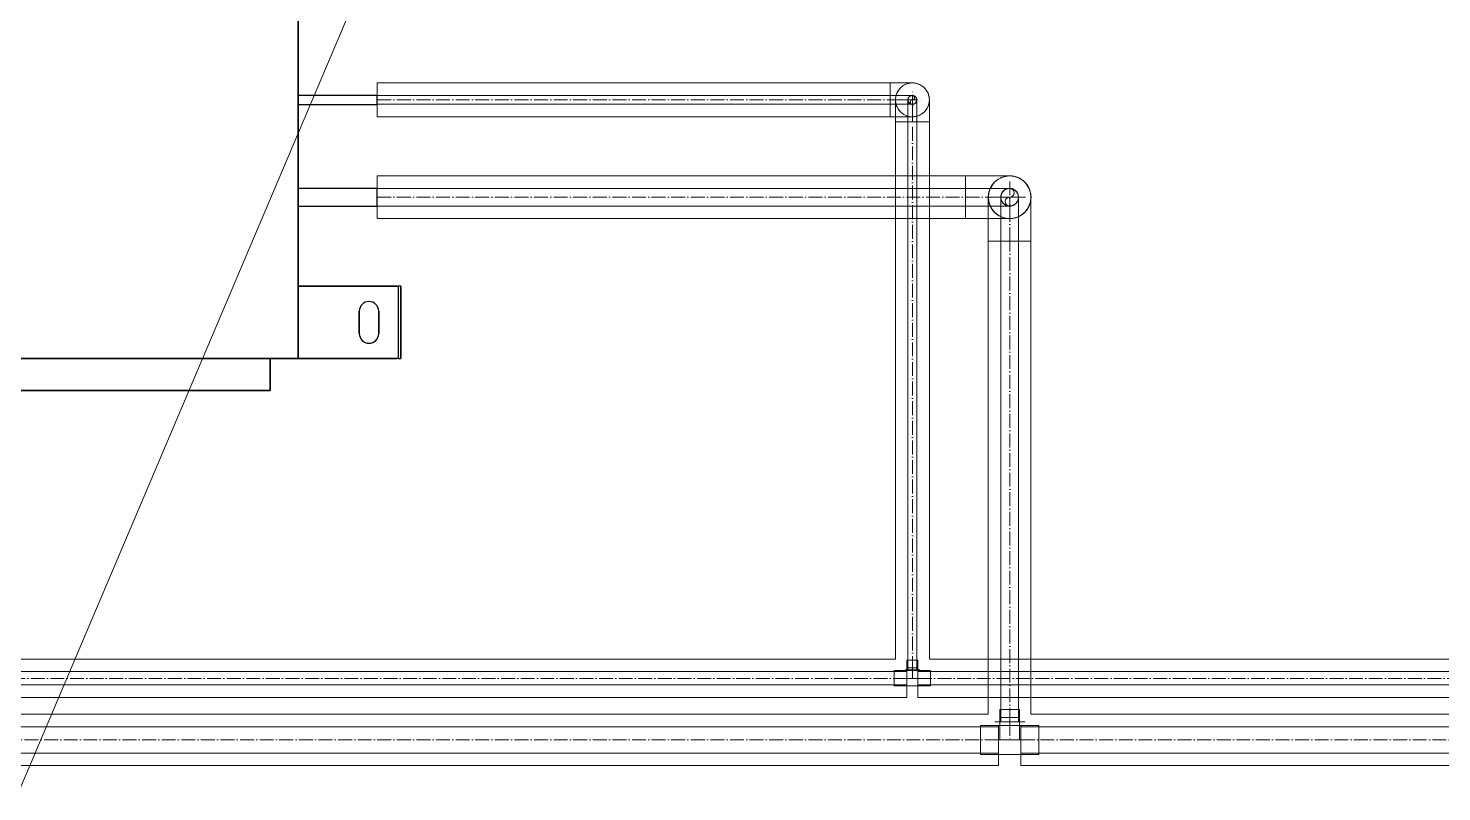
# Model space of a CAD drawing. Header units: millimetres. Extents: x -88595 to 880822, y -1054509 to -148035.
# Drawn here: x 174330 to 175347, y -245321 to -244771 of the extents above; entities that cross this region are included whole.
import ezdxf

# ---------------------------------------------------------------- set-up
doc = ezdxf.new("R2010")
doc.units = ezdxf.units.MM
doc.linetypes.add('$0$ADSK_Осевая', pattern=[14, 10, -2, 0, -2])
for name, color, linetype, lineweight in [('Аннотация', 7, 'Continuous', 20), ('Изоляция', 7, 'Continuous', 18), ('Оборудование', 7, 'Continuous', 18), ('Трубопровод', 7, 'Continuous', 18), ('Трубопроводы', 7, 'Continuous', 18)]:
    doc.layers.add(name, color=color, linetype=linetype, lineweight=lineweight)

# ---------------------------------------------------------------- blocks, each defined once
blk = doc.blocks.new('$0$ADSK_Канальный блок кондиционера1 - AD182MJERAB-3267445-В_Координация_1 этаж ОВ3')
at = {"layer": 'Оборудование', "color": 150, "lineweight": 30, "true_color": 0x0080ff}
for p, q in [((525, -697), (525, 0)), ((525, 0), (525, -697)), ((582, -507.825), (525, -507.825)), ((525, -507.825), (525, -514.175)), ((525, -507.825), (525, -514.175)), ((582, -514.175), (582, -507.825)), ((582, -514.175), (582, -507.825)), ((525, -514.175), (582, -514.175)), ((582, -574.65), (525, -574.65)), ((525, -574.65), (525, -587.35)), ((525, -574.65), (525, -587.35)), ((582, -587.35), (582, -574.65)), ((582, -587.35), (582, -574.65)), ((525, -587.35), (582, -587.35)), ((525, -645), (597, -645)), ((596, -645), (525, -645)), ((525, -645), (525, -697)), ((525, -697), (525, -645)), ((596, -645), (597, -645)), ((599, -645), (597, -645)), ((599, -645), (597, -645)), ((597, -645), (597, -697)), ((599, -697), (599, -645)), ((599, -645), (599, -697)), ((569, -663), (569, -679)), ((569, -679), (569, -663)), ((583, -679), (583, -663)), ((583, -663), (583, -679)), ((505, -697), (-555, -697)), ((-555, -697), (505, -697)), ((525, -697), (-525, -697)), ((-525, -697), (525, -697)), ((505, -720), (505, -697)), ((505, -697), (505, -720)), ((525, -697), (596, -697)), ((597, -697), (525, -697)), ((597, -697), (596, -697)), ((597, -697), (599, -697)), ((597, -697), (599, -697)), ((505, -720), (-555, -720)), ((-555, -720), (505, -720))]:
    blk.add_line(p, q, dxfattribs=at)
for centre, start, end in [((576, -663), 0, 180), ((576, -663), 0, 180), ((576, -679), 180, 0), ((576, -679), 180, 0)]:
    blk.add_arc(centre, 7, start, end, dxfattribs=at)
blk = doc.blocks.new('$0$ADSK_МедьПайка_Отвод-гнутая труба - Отвод _гнутая труба_-94627-В_Координация_1 этаж ОВ3')
at = {"layer": 'Трубопроводы', "color": 190, "true_color": 0x8000ff}
for p, q in [((-16488.7, 18357.4), (-16488.7, 18354.2)), ((-16488.7, 18354.2), (-16488.7, 18351.1))]:
    blk.add_line(p, q, dxfattribs=at)
at = {"layer": 'Трубопроводы', "color": 190, "true_color": 0x8000ff, "flags": 128}
for points in [[(-16488.7, 18357.4), (-16488.1, 18357.4), (-16487.5, 18357.4), (-16486.8, 18357.4), (-16486.2, 18357.4), (-16485.6, 18357.4), (-16485, 18357.4), (-16484.3, 18357.4), (-16483.7, 18357.4), (-16483.1, 18357.4), (-16482.5, 18357.4), (-16482, 18357.4), (-16481.4, 18357.4), (-16480.8, 18357.4), (-16480.3, 18357.4), (-16479.8, 18357.4), (-16479.2, 18357.4), (-16478.7, 18357.4), (-16478.3, 18357.4), (-16477.8, 18357.4), (-16477.3, 18357.4), (-16476.9, 18357.4), (-16476.5, 18357.4), (-16476.1, 18357.4), (-16475.7, 18357.4), (-16475.4, 18357.4), (-16475, 18357.4), (-16474.7, 18357.4), (-16474.4, 18357.4), (-16474.2, 18357.4), (-16473.9, 18357.4), (-16473.7, 18357.4), (-16473.5, 18357.4), (-16473.3, 18357.4), (-16473.2, 18357.4), (-16473.1, 18357.4), (-16473, 18357.4), (-16472.9, 18357.4), (-16472.9, 18357.4), (-16472.9, 18357.4)], [(-16476, 18354.2), (-16476, 18354.4), (-16476, 18354.5), (-16476, 18354.6), (-16476, 18354.7), (-16476, 18354.9), (-16475.9, 18355), (-16475.9, 18355.1), (-16475.9, 18355.2), (-16475.8, 18355.4), (-16475.8, 18355.5), (-16475.7, 18355.6), (-16475.7, 18355.7), (-16475.6, 18355.8), (-16475.5, 18355.9), (-16475.5, 18356), (-16475.4, 18356.1), (-16475.3, 18356.2), (-16475.2, 18356.3), (-16475.2, 18356.4), (-16475.1, 18356.5), (-16475, 18356.6), (-16474.9, 18356.7), (-16474.8, 18356.8), (-16474.7, 18356.8), (-16474.6, 18356.9), (-16474.5, 18357), (-16474.3, 18357), (-16474.2, 18357.1), (-16474.1, 18357.1), (-16474, 18357.2), (-16473.9, 18357.2), (-16473.8, 18357.3), (-16473.6, 18357.3), (-16473.5, 18357.3), (-16473.4, 18357.4), (-16473.3, 18357.4), (-16473.1, 18357.4), (-16473, 18357.4), (-16472.9, 18357.4), (-16472.9, 18357.4)], [(-16472.9, 18357.4), (-16472.7, 18357.4), (-16472.6, 18357.4), (-16472.5, 18357.4), (-16472.3, 18357.4), (-16472.2, 18357.3), (-16472.1, 18357.3), (-16472, 18357.3), (-16471.9, 18357.2), (-16471.7, 18357.2), (-16471.6, 18357.2), (-16471.5, 18357.1), (-16471.4, 18357), (-16471.3, 18357), (-16471.2, 18356.9), (-16471.1, 18356.9), (-16471, 18356.8), (-16470.9, 18356.7), (-16470.8, 18356.6), (-16470.7, 18356.5), (-16470.6, 18356.4), (-16470.5, 18356.4), (-16470.4, 18356.3), (-16470.3, 18356.2), (-16470.2, 18356.1), (-16470.2, 18355.9), (-16470.1, 18355.8), (-16470.1, 18355.7), (-16470, 18355.6), (-16469.9, 18355.5), (-16469.9, 18355.4), (-16469.8, 18355.3), (-16469.8, 18355.1), (-16469.8, 18355), (-16469.7, 18354.9), (-16469.7, 18354.8), (-16469.7, 18354.6), (-16469.7, 18354.5), (-16469.7, 18354.4), (-16469.7, 18354.3), (-16469.7, 18354.2)], [(-16472.9, 18351.1), (-16472.9, 18351.1), (-16472.9, 18351.1), (-16473, 18351.1), (-16473.1, 18351.1), (-16473.2, 18351.1), (-16473.3, 18351.1), (-16473.5, 18351.1), (-16473.7, 18351.1), (-16473.9, 18351.1), (-16474.1, 18351.1), (-16474.4, 18351.1), (-16474.6, 18351.1), (-16474.9, 18351.1), (-16475.3, 18351.1), (-16475.6, 18351.1), (-16476, 18351.1), (-16476.4, 18351.1), (-16476.8, 18351.1), (-16477.2, 18351.1), (-16477.7, 18351.1), (-16478.1, 18351.1), (-16478.6, 18351.1), (-16479.1, 18351.1), (-16479.6, 18351.1), (-16480.1, 18351.1), (-16480.7, 18351.1), (-16481.2, 18351.1), (-16481.8, 18351.1), (-16482.4, 18351.1), (-16483, 18351.1), (-16483.6, 18351.1), (-16484.2, 18351.1), (-16484.8, 18351.1), (-16485.4, 18351.1), (-16486, 18351.1), (-16486.7, 18351.1), (-16487.3, 18351.1), (-16487.9, 18351.1), (-16488.6, 18351.1), (-16488.7, 18351.1)], [(-16472.9, 18351.1), (-16473, 18351.1), (-16473.1, 18351.1), (-16473.2, 18351.1), (-16473.4, 18351.1), (-16473.5, 18351.1), (-16473.6, 18351.1), (-16473.7, 18351.2), (-16473.8, 18351.2), (-16474, 18351.3), (-16474.1, 18351.3), (-16474.2, 18351.4), (-16474.3, 18351.4), (-16474.4, 18351.5), (-16474.5, 18351.5), (-16474.6, 18351.6), (-16474.7, 18351.7), (-16474.8, 18351.8), (-16474.9, 18351.8), (-16475, 18351.9), (-16475.1, 18352), (-16475.2, 18352.1), (-16475.3, 18352.2), (-16475.4, 18352.3), (-16475.5, 18352.4), (-16475.5, 18352.5), (-16475.6, 18352.6), (-16475.7, 18352.7), (-16475.7, 18352.8), (-16475.8, 18353), (-16475.8, 18353.1), (-16475.9, 18353.2), (-16475.9, 18353.3), (-16475.9, 18353.4), (-16476, 18353.6), (-16476, 18353.7), (-16476, 18353.8), (-16476, 18353.9), (-16476, 18354.1), (-16476, 18354.2), (-16476, 18354.2)], [(-16469.7, 18354.2), (-16469.7, 18354.1), (-16469.7, 18354), (-16469.7, 18353.9), (-16469.7, 18353.7), (-16469.7, 18353.6), (-16469.8, 18353.5), (-16469.8, 18353.4), (-16469.8, 18353.2), (-16469.9, 18353.1), (-16469.9, 18353), (-16470, 18352.9), (-16470, 18352.8), (-16470.1, 18352.7), (-16470.2, 18352.5), (-16470.2, 18352.4), (-16470.3, 18352.3), (-16470.4, 18352.2), (-16470.5, 18352.1), (-16470.5, 18352), (-16470.6, 18352), (-16470.7, 18351.9), (-16470.8, 18351.8), (-16470.9, 18351.7), (-16471, 18351.6), (-16471.1, 18351.6), (-16471.2, 18351.5), (-16471.4, 18351.4), (-16471.5, 18351.4), (-16471.6, 18351.3), (-16471.7, 18351.3), (-16471.8, 18351.2), (-16471.9, 18351.2), (-16472.1, 18351.2), (-16472.2, 18351.1), (-16472.3, 18351.1), (-16472.4, 18351.1), (-16472.6, 18351.1), (-16472.7, 18351.1), (-16472.8, 18351.1), (-16472.9, 18351.1)]]:
    blk.add_lwpolyline(points, dxfattribs=at)
at = {"layer": 'Трубопроводы', "color": 190, "true_color": 0x8000ff}
for radius, start, end in [(3.18, 0, 180), (3.17, 180, 0)]:
    blk.add_arc((-16472.9, 18354.2), radius, start, end, dxfattribs=at)
blk = doc.blocks.new('$0$ADSK_МедьПайка_Отвод-гнутая труба - Отвод _гнутая труба_-3260024-В_Координация_1 этаж ОВ3')
at = {"layer": 'Трубопроводы', "color": 134, "true_color": 0x00a6a6}
for p, q in [((-16459.6, 18290.6), (-16459.6, 18284.2)), ((-16459.6, 18284.2), (-16459.6, 18277.9))]:
    blk.add_line(p, q, dxfattribs=at)
at = {"layer": 'Трубопроводы', "color": 134, "true_color": 0x00a6a6, "flags": 128}
for points in [[(-16459.6, 18290.6), (-16458.3, 18290.6), (-16457.1, 18290.6), (-16455.8, 18290.6), (-16454.5, 18290.6), (-16453.3, 18290.6), (-16452.1, 18290.6), (-16450.8, 18290.6), (-16449.6, 18290.6), (-16448.4, 18290.6), (-16447.2, 18290.6), (-16446.1, 18290.6), (-16444.9, 18290.6), (-16443.8, 18290.6), (-16442.7, 18290.6), (-16441.7, 18290.6), (-16440.6, 18290.6), (-16439.6, 18290.6), (-16438.7, 18290.6), (-16437.7, 18290.6), (-16436.8, 18290.6), (-16436, 18290.6), (-16435.1, 18290.6), (-16434.3, 18290.6), (-16433.6, 18290.6), (-16432.9, 18290.6), (-16432.2, 18290.6), (-16431.6, 18290.6), (-16431, 18290.6), (-16430.5, 18290.6), (-16430, 18290.6), (-16429.6, 18290.6), (-16429.2, 18290.6), (-16428.8, 18290.6), (-16428.6, 18290.6), (-16428.3, 18290.6), (-16428.1, 18290.6), (-16428, 18290.6), (-16427.9, 18290.6), (-16427.9, 18290.6)], [(-16434.2, 18284.2), (-16434.2, 18284.5), (-16434.2, 18284.7), (-16434.2, 18285), (-16434.1, 18285.2), (-16434.1, 18285.5), (-16434, 18285.7), (-16434, 18286), (-16433.9, 18286.2), (-16433.8, 18286.5), (-16433.7, 18286.7), (-16433.6, 18286.9), (-16433.5, 18287.2), (-16433.4, 18287.4), (-16433.2, 18287.6), (-16433.1, 18287.8), (-16432.9, 18288), (-16432.8, 18288.2), (-16432.6, 18288.4), (-16432.5, 18288.6), (-16432.3, 18288.8), (-16432.1, 18289), (-16431.9, 18289.1), (-16431.7, 18289.3), (-16431.5, 18289.4), (-16431.3, 18289.6), (-16431.1, 18289.7), (-16430.8, 18289.8), (-16430.6, 18289.9), (-16430.4, 18290.1), (-16430.2, 18290.2), (-16429.9, 18290.2), (-16429.7, 18290.3), (-16429.4, 18290.4), (-16429.2, 18290.4), (-16428.9, 18290.5), (-16428.7, 18290.5), (-16428.4, 18290.6), (-16428.2, 18290.6), (-16427.9, 18290.6), (-16427.9, 18290.6)], [(-16427.9, 18290.6), (-16427.6, 18290.6), (-16427.3, 18290.6), (-16427.1, 18290.5), (-16426.8, 18290.5), (-16426.6, 18290.5), (-16426.3, 18290.4), (-16426.1, 18290.3), (-16425.9, 18290.3), (-16425.6, 18290.2), (-16425.4, 18290.1), (-16425.1, 18290), (-16424.9, 18289.9), (-16424.7, 18289.7), (-16424.5, 18289.6), (-16424.3, 18289.5), (-16424.1, 18289.3), (-16423.9, 18289.2), (-16423.7, 18289), (-16423.5, 18288.8), (-16423.3, 18288.7), (-16423.1, 18288.5), (-16423, 18288.3), (-16422.8, 18288.1), (-16422.6, 18287.9), (-16422.5, 18287.7), (-16422.4, 18287.4), (-16422.3, 18287.2), (-16422.1, 18287), (-16422, 18286.8), (-16421.9, 18286.5), (-16421.8, 18286.3), (-16421.8, 18286.1), (-16421.7, 18285.8), (-16421.6, 18285.6), (-16421.6, 18285.3), (-16421.6, 18285.1), (-16421.5, 18284.8), (-16421.5, 18284.6), (-16421.5, 18284.3), (-16421.5, 18284.2)], [(-16427.9, 18277.9), (-16427.9, 18277.9), (-16428, 18277.9), (-16428.1, 18277.9), (-16428.3, 18277.9), (-16428.5, 18277.9), (-16428.8, 18277.9), (-16429.1, 18277.9), (-16429.5, 18277.9), (-16429.9, 18277.9), (-16430.4, 18277.9), (-16430.9, 18277.9), (-16431.4, 18277.9), (-16432, 18277.9), (-16432.7, 18277.9), (-16433.4, 18277.9), (-16434.1, 18277.9), (-16434.9, 18277.9), (-16435.7, 18277.9), (-16436.6, 18277.9), (-16437.5, 18277.9), (-16438.4, 18277.9), (-16439.4, 18277.9), (-16440.4, 18277.9), (-16441.4, 18277.9), (-16442.4, 18277.9), (-16443.5, 18277.9), (-16444.6, 18277.9), (-16445.8, 18277.9), (-16446.9, 18277.9), (-16448.1, 18277.9), (-16449.3, 18277.9), (-16450.5, 18277.9), (-16451.7, 18277.9), (-16453, 18277.9), (-16454.2, 18277.9), (-16455.5, 18277.9), (-16456.7, 18277.9), (-16458, 18277.9), (-16459.3, 18277.9), (-16459.6, 18277.9)], [(-16427.9, 18277.9), (-16428.1, 18277.9), (-16428.4, 18277.9), (-16428.6, 18277.9), (-16428.9, 18278), (-16429.1, 18278), (-16429.4, 18278.1), (-16429.6, 18278.1), (-16429.8, 18278.2), (-16430.1, 18278.3), (-16430.3, 18278.4), (-16430.6, 18278.5), (-16430.8, 18278.6), (-16431, 18278.7), (-16431.2, 18278.9), (-16431.4, 18279), (-16431.6, 18279.1), (-16431.8, 18279.3), (-16432, 18279.5), (-16432.2, 18279.6), (-16432.4, 18279.8), (-16432.6, 18280), (-16432.7, 18280.2), (-16432.9, 18280.4), (-16433.1, 18280.6), (-16433.2, 18280.8), (-16433.3, 18281), (-16433.5, 18281.2), (-16433.6, 18281.5), (-16433.7, 18281.7), (-16433.8, 18281.9), (-16433.9, 18282.2), (-16433.9, 18282.4), (-16434, 18282.7), (-16434.1, 18282.9), (-16434.1, 18283.2), (-16434.1, 18283.4), (-16434.2, 18283.7), (-16434.2, 18283.9), (-16434.2, 18284.2), (-16434.2, 18284.2)], [(-16421.5, 18284.2), (-16421.5, 18284), (-16421.5, 18283.7), (-16421.5, 18283.5), (-16421.6, 18283.2), (-16421.6, 18283), (-16421.7, 18282.7), (-16421.7, 18282.5), (-16421.8, 18282.2), (-16421.9, 18282), (-16422, 18281.8), (-16422.1, 18281.5), (-16422.2, 18281.3), (-16422.3, 18281.1), (-16422.5, 18280.9), (-16422.6, 18280.6), (-16422.8, 18280.4), (-16422.9, 18280.2), (-16423.1, 18280), (-16423.2, 18279.9), (-16423.4, 18279.7), (-16423.6, 18279.5), (-16423.8, 18279.3), (-16424, 18279.2), (-16424.2, 18279), (-16424.4, 18278.9), (-16424.6, 18278.8), (-16424.9, 18278.6), (-16425.1, 18278.5), (-16425.3, 18278.4), (-16425.5, 18278.3), (-16425.8, 18278.2), (-16426, 18278.1), (-16426.3, 18278.1), (-16426.5, 18278), (-16426.8, 18278), (-16427, 18277.9), (-16427.3, 18277.9), (-16427.5, 18277.9), (-16427.8, 18277.9), (-16427.9, 18277.9)]]:
    blk.add_lwpolyline(points, dxfattribs=at)
at = {"layer": 'Трубопроводы', "color": 134, "true_color": 0x00a6a6}
for start, end in [(0, 180), (180, 0)]:
    blk.add_arc((-16427.9, 18284.2), 6.35, start, end, dxfattribs=at)
blk = doc.blocks.new('$0$ADSK_МедьПайка_Отвод-гнутая труба - Отвод _гнутая труба_-V35-В_Координация_1 этаж ОВ3')
at = {"layer": 'Трубопроводы', "color": 134, "true_color": 0x00a6a6}
for p, q in [((-16434.2, 18252.5), (-16427.9, 18252.5)), ((-16427.9, 18252.5), (-16421.5, 18252.5))]:
    blk.add_line(p, q, dxfattribs=at)
at = {"layer": 'Трубопроводы', "color": 134, "true_color": 0x00a6a6, "flags": 128}
for points in [[(-16434.2, 18284.2), (-16434.2, 18284.2), (-16434.2, 18284.1), (-16434.2, 18284), (-16434.2, 18283.8), (-16434.2, 18283.6), (-16434.2, 18283.3), (-16434.2, 18283), (-16434.2, 18282.6), (-16434.2, 18282.2), (-16434.2, 18281.7), (-16434.2, 18281.2), (-16434.2, 18280.6), (-16434.2, 18280), (-16434.2, 18279.4), (-16434.2, 18278.7), (-16434.2, 18277.9), (-16434.2, 18277.2), (-16434.2, 18276.4), (-16434.2, 18275.5), (-16434.2, 18274.6), (-16434.2, 18273.7), (-16434.2, 18272.7), (-16434.2, 18271.7), (-16434.2, 18270.7), (-16434.2, 18269.6), (-16434.2, 18268.6), (-16434.2, 18267.4), (-16434.2, 18266.3), (-16434.2, 18265.2), (-16434.2, 18264), (-16434.2, 18262.8), (-16434.2, 18261.6), (-16434.2, 18260.4), (-16434.2, 18259.1), (-16434.2, 18257.9), (-16434.2, 18256.6), (-16434.2, 18255.4), (-16434.2, 18254.1), (-16434.2, 18252.8), (-16434.2, 18252.5)], [(-16421.5, 18252.5), (-16421.5, 18253.8), (-16421.5, 18255), (-16421.5, 18256.3), (-16421.5, 18257.5), (-16421.5, 18258.8), (-16421.5, 18260), (-16421.5, 18261.3), (-16421.5, 18262.5), (-16421.5, 18263.7), (-16421.5, 18264.8), (-16421.5, 18266), (-16421.5, 18267.1), (-16421.5, 18268.3), (-16421.5, 18269.3), (-16421.5, 18270.4), (-16421.5, 18271.4), (-16421.5, 18272.4), (-16421.5, 18273.4), (-16421.5, 18274.4), (-16421.5, 18275.3), (-16421.5, 18276.1), (-16421.5, 18277), (-16421.5, 18277.7), (-16421.5, 18278.5), (-16421.5, 18279.2), (-16421.5, 18279.9), (-16421.5, 18280.5), (-16421.5, 18281.1), (-16421.5, 18281.6), (-16421.5, 18282.1), (-16421.5, 18282.5), (-16421.5, 18282.9), (-16421.5, 18283.2), (-16421.5, 18283.5), (-16421.5, 18283.8), (-16421.5, 18284), (-16421.5, 18284.1), (-16421.5, 18284.2), (-16421.5, 18284.2)]]:
    blk.add_lwpolyline(points, dxfattribs=at)
at = {"layer": 'Трубопроводы', "color": 134, "true_color": 0x00a6a6}
for start, end in [(90, 270), (270, 90)]:
    blk.add_arc((-16427.9, 18284.2), 6.35, start, end, dxfattribs=at)
blk = doc.blocks.new('$0$ADSK_МедьПайка_Отвод-гнутая труба - Отвод _гнутая труба_-V37-В_Координация_1 этаж ОВ3')
at = {"layer": 'Трубопроводы', "color": 190, "true_color": 0x8000ff}
for p, q in [((-4816, 18338.4), (-4812.9, 18338.4)), ((-4812.9, 18338.4), (-4809.7, 18338.4))]:
    blk.add_line(p, q, dxfattribs=at)
at = {"layer": 'Трубопроводы', "color": 190, "true_color": 0x8000ff, "flags": 128}
for points in [[(-4816, 18354.2), (-4816, 18354.2), (-4816, 18354.2), (-4816, 18354.1), (-4816, 18354), (-4816, 18353.9), (-4816, 18353.8), (-4816, 18353.6), (-4816, 18353.4), (-4816, 18353.2), (-4816, 18353), (-4816, 18352.7), (-4816, 18352.4), (-4816, 18352.1), (-4816, 18351.8), (-4816, 18351.5), (-4816, 18351.1), (-4816, 18350.7), (-4816, 18350.3), (-4816, 18349.9), (-4816, 18349.4), (-4816, 18349), (-4816, 18348.5), (-4816, 18348), (-4816, 18347.5), (-4816, 18346.9), (-4816, 18346.4), (-4816, 18345.8), (-4816, 18345.3), (-4816, 18344.7), (-4816, 18344.1), (-4816, 18343.5), (-4816, 18342.9), (-4816, 18342.3), (-4816, 18341.7), (-4816, 18341.1), (-4816, 18340.4), (-4816, 18339.8), (-4816, 18339.2), (-4816, 18338.5), (-4816, 18338.4)], [(-4809.7, 18338.4), (-4809.7, 18339), (-4809.7, 18339.6), (-4809.7, 18340.3), (-4809.7, 18340.9), (-4809.7, 18341.5), (-4809.7, 18342.1), (-4809.7, 18342.7), (-4809.7, 18343.4), (-4809.7, 18344), (-4809.7, 18344.5), (-4809.7, 18345.1), (-4809.7, 18345.7), (-4809.7, 18346.2), (-4809.7, 18346.8), (-4809.7, 18347.3), (-4809.7, 18347.8), (-4809.7, 18348.3), (-4809.7, 18348.8), (-4809.7, 18349.3), (-4809.7, 18349.7), (-4809.7, 18350.2), (-4809.7, 18350.6), (-4809.7, 18351), (-4809.7, 18351.4), (-4809.7, 18351.7), (-4809.7, 18352), (-4809.7, 18352.4), (-4809.7, 18352.6), (-4809.7, 18352.9), (-4809.7, 18353.2), (-4809.7, 18353.4), (-4809.7, 18353.6), (-4809.7, 18353.7), (-4809.7, 18353.9), (-4809.7, 18354), (-4809.7, 18354.1), (-4809.7, 18354.2), (-4809.7, 18354.2), (-4809.7, 18354.2)]]:
    blk.add_lwpolyline(points, dxfattribs=at)
at = {"layer": 'Трубопроводы', "color": 190, "true_color": 0x8000ff}
for radius, start, end in [(3.17, 90, 270), (3.18, 270, 90)]:
    blk.add_arc((-4812.9, 18354.2), radius, start, end, dxfattribs=at)

msp = doc.modelspace()

# ---------------------------------------------------------------- linework, layer by layer
at = {"layer": 'Аннотация'}
msp.add_line((174588.6, -244695.6), (174028.7, -246015.3), dxfattribs=at)
at = {"layer": 'Изоляция', "color": 190, "true_color": 0x8000ff}
for p, q in [((174950.5, -244810.8), (174581.4, -244810.8)), ((174581.4, -244810.8), (174581.4, -244835.1)), ((174950.5, -244835.1), (174950.5, -244810.8)), ((174581.4, -244835.1), (174950.5, -244835.1)), ((174954.2, -244838.8), (174954.2, -245225.2)), ((174978.6, -244838.8), (174954.2, -244838.8)), ((174978.6, -245225.2), (174978.6, -244838.8)), ((174954.2, -245225.2), (170998.6, -245225.2)), ((182409.8, -245225.2), (174978.6, -245225.2)), ((174961.1, -245233), (174971.7, -245233)), ((174962.4, -245252.7), (174962.4, -245234.4)), ((174970.4, -245234.4), (174970.4, -245252.7)), ((170990.4, -245252.7), (174962.4, -245252.7)), ((174970.4, -245252.7), (182409.8, -245252.7))]:
    msp.add_line(p, q, dxfattribs=at)
at = {"layer": 'Изоляция', "color": 134, "true_color": 0x00a6a6}
for p, q in [((175004.6, -244877.6), (174581.4, -244877.6)), ((174581.4, -244877.6), (174581.4, -244908.3)), ((175004.6, -244908.3), (175004.6, -244877.6)), ((174581.4, -244908.3), (175004.6, -244908.3)), ((175021, -244924.7), (175021, -245264.8)), ((175051.7, -244924.7), (175021, -244924.7)), ((175051.7, -245264.8), (175051.7, -244924.7)), ((175021, -245264.8), (171061.7, -245264.8)), ((182485, -245264.8), (175051.7, -245264.8)), ((175025.6, -245270.3), (175047.2, -245270.3)), ((175028.4, -245301.8), (175028.4, -245273.6)), ((171056.4, -245301.8), (175028.4, -245301.8)), ((175044.4, -245301.8), (182485, -245301.8))]:
    msp.add_line(p, q, dxfattribs=at)
at = {"layer": 'Изоляция', "color": 190, "true_color": 0x8000ff, "flags": 128}
for points in [[(174950.5, -244810.8), (174951.1, -244810.8), (174951.8, -244810.8), (174952.4, -244810.8), (174953, -244810.8), (174953.7, -244810.8), (174954.3, -244810.8), (174954.9, -244810.8), (174955.5, -244810.8), (174956.1, -244810.8), (174956.7, -244810.8), (174957.3, -244810.8), (174957.8, -244810.8), (174958.4, -244810.8), (174958.9, -244810.8), (174959.5, -244810.8), (174960, -244810.8), (174960.5, -244810.8), (174961, -244810.8), (174961.4, -244810.8), (174961.9, -244810.8), (174962.3, -244810.8), (174962.7, -244810.8), (174963.1, -244810.8), (174963.5, -244810.8), (174963.9, -244810.8), (174964.2, -244810.8), (174964.5, -244810.8), (174964.8, -244810.8), (174965.1, -244810.8), (174965.3, -244810.8), (174965.5, -244810.8), (174965.7, -244810.8), (174965.9, -244810.8), (174966, -244810.8), (174966.1, -244810.8), (174966.2, -244810.8), (174966.3, -244810.8), (174966.4, -244810.8), (174966.4, -244810.8)], [(174954.2, -244823), (174954.2, -244822.5), (174954.2, -244822), (174954.3, -244821.5), (174954.4, -244821), (174954.4, -244820.5), (174954.6, -244820.1), (174954.7, -244819.6), (174954.8, -244819.1), (174955, -244818.7), (174955.2, -244818.2), (174955.4, -244817.8), (174955.6, -244817.3), (174955.8, -244816.9), (174956.1, -244816.5), (174956.3, -244816.1), (174956.6, -244815.7), (174956.9, -244815.3), (174957.2, -244814.9), (174957.6, -244814.6), (174957.9, -244814.2), (174958.3, -244813.9), (174958.6, -244813.6), (174959, -244813.3), (174959.4, -244813), (174959.8, -244812.7), (174960.2, -244812.5), (174960.6, -244812.2), (174961.1, -244812), (174961.5, -244811.8), (174962, -244811.6), (174962.4, -244811.5), (174962.9, -244811.3), (174963.4, -244811.2), (174963.8, -244811.1), (174964.3, -244811), (174964.8, -244810.9), (174965.3, -244810.8), (174965.8, -244810.8), (174966.2, -244810.8), (174966.4, -244810.8)], [(174966.4, -244810.8), (174966.9, -244810.8), (174967.4, -244810.8), (174967.8, -244810.9), (174968.3, -244810.9), (174968.8, -244811), (174969.3, -244811.1), (174969.7, -244811.3), (174970.2, -244811.4), (174970.7, -244811.6), (174971.1, -244811.8), (174971.6, -244812), (174972, -244812.2), (174972.4, -244812.4), (174972.8, -244812.7), (174973.3, -244812.9), (174973.6, -244813.2), (174974, -244813.5), (174974.4, -244813.8), (174974.8, -244814.1), (174975.1, -244814.5), (174975.4, -244814.8), (174975.8, -244815.2), (174976.1, -244815.6), (174976.4, -244816), (174976.6, -244816.4), (174976.9, -244816.8), (174977.1, -244817.2), (174977.3, -244817.7), (174977.5, -244818.1), (174977.7, -244818.6), (174977.9, -244819), (174978, -244819.5), (174978.2, -244819.9), (174978.3, -244820.4), (174978.4, -244820.9), (174978.4, -244821.4), (174978.5, -244821.9), (174978.5, -244822.3), (174978.6, -244822.8), (174978.6, -244823)], [(174966.4, -244835.1), (174965.9, -244835.1), (174965.4, -244835.1), (174964.9, -244835.1), (174964.4, -244835), (174964, -244834.9), (174963.5, -244834.8), (174963, -244834.7), (174962.5, -244834.5), (174962.1, -244834.4), (174961.6, -244834.2), (174961.2, -244834), (174960.8, -244833.8), (174960.3, -244833.5), (174959.9, -244833.3), (174959.5, -244833), (174959.1, -244832.7), (174958.7, -244832.4), (174958.4, -244832.1), (174958, -244831.8), (174957.6, -244831.5), (174957.3, -244831.1), (174957, -244830.7), (174956.7, -244830.3), (174956.4, -244830), (174956.1, -244829.5), (174955.9, -244829.1), (174955.6, -244828.7), (174955.4, -244828.3), (174955.2, -244827.8), (174955, -244827.4), (174954.9, -244826.9), (174954.7, -244826.5), (174954.6, -244826), (174954.5, -244825.5), (174954.4, -244825), (174954.3, -244824.6), (174954.3, -244824.1), (174954.2, -244823.6), (174954.2, -244823.1), (174954.2, -244823)], [(174954.2, -244823), (174954.2, -244823), (174954.2, -244823), (174954.2, -244823.1), (174954.2, -244823.2), (174954.2, -244823.3), (174954.2, -244823.4), (174954.2, -244823.6), (174954.2, -244823.8), (174954.2, -244824), (174954.2, -244824.2), (174954.2, -244824.5), (174954.2, -244824.8), (174954.2, -244825.1), (174954.2, -244825.4), (174954.2, -244825.7), (174954.2, -244826.1), (174954.2, -244826.5), (174954.2, -244826.9), (174954.2, -244827.3), (174954.2, -244827.8), (174954.2, -244828.2), (174954.2, -244828.7), (174954.2, -244829.2), (174954.2, -244829.7), (174954.2, -244830.3), (174954.2, -244830.8), (174954.2, -244831.4), (174954.2, -244831.9), (174954.2, -244832.5), (174954.2, -244833.1), (174954.2, -244833.7), (174954.2, -244834.3), (174954.2, -244834.9), (174954.2, -244835.5), (174954.2, -244836.1), (174954.2, -244836.8), (174954.2, -244837.4), (174954.2, -244838), (174954.2, -244838.7), (174954.2, -244838.8)], [(174978.6, -244823), (174978.5, -244823.5), (174978.5, -244823.9), (174978.5, -244824.4), (174978.4, -244824.9), (174978.3, -244825.4), (174978.2, -244825.9), (174978.1, -244826.3), (174977.9, -244826.8), (174977.8, -244827.3), (174977.6, -244827.7), (174977.4, -244828.2), (174977.2, -244828.6), (174976.9, -244829), (174976.7, -244829.4), (174976.4, -244829.8), (174976.1, -244830.2), (174975.8, -244830.6), (174975.5, -244831), (174975.2, -244831.4), (174974.9, -244831.7), (174974.5, -244832), (174974.1, -244832.4), (174973.8, -244832.7), (174973.4, -244832.9), (174973, -244833.2), (174972.5, -244833.5), (174972.1, -244833.7), (174971.7, -244833.9), (174971.2, -244834.1), (174970.8, -244834.3), (174970.3, -244834.5), (174969.9, -244834.6), (174969.4, -244834.8), (174968.9, -244834.9), (174968.4, -244835), (174968, -244835), (174967.5, -244835.1), (174967, -244835.1), (174966.5, -244835.1), (174966.4, -244835.1)], [(174978.6, -244838.8), (174978.6, -244838.2), (174978.6, -244837.6), (174978.6, -244836.9), (174978.6, -244836.3), (174978.6, -244835.7), (174978.6, -244835.1), (174978.6, -244834.5), (174978.6, -244833.8), (174978.6, -244833.3), (174978.6, -244832.7), (174978.6, -244832.1), (174978.6, -244831.5), (174978.6, -244831), (174978.6, -244830.4), (174978.6, -244829.9), (174978.6, -244829.4), (174978.6, -244828.9), (174978.6, -244828.4), (174978.6, -244827.9), (174978.6, -244827.5), (174978.6, -244827), (174978.6, -244826.6), (174978.6, -244826.2), (174978.6, -244825.8), (174978.6, -244825.5), (174978.6, -244825.2), (174978.6, -244824.8), (174978.6, -244824.6), (174978.6, -244824.3), (174978.6, -244824), (174978.6, -244823.8), (174978.6, -244823.6), (174978.6, -244823.5), (174978.6, -244823.3), (174978.6, -244823.2), (174978.6, -244823.1), (174978.6, -244823), (174978.6, -244823), (174978.6, -244823)], [(174966.4, -244835.1), (174966.4, -244835.1), (174966.3, -244835.1), (174966.3, -244835.1), (174966.2, -244835.1), (174966.1, -244835.1), (174965.9, -244835.1), (174965.8, -244835.1), (174965.6, -244835.1), (174965.4, -244835.1), (174965.1, -244835.1), (174964.9, -244835.1), (174964.6, -244835.1), (174964.3, -244835.1), (174964, -244835.1), (174963.6, -244835.1), (174963.2, -244835.1), (174962.8, -244835.1), (174962.4, -244835.1), (174962, -244835.1), (174961.6, -244835.1), (174961.1, -244835.1), (174960.6, -244835.1), (174960.1, -244835.1), (174959.6, -244835.1), (174959.1, -244835.1), (174958.5, -244835.1), (174958, -244835.1), (174957.4, -244835.1), (174956.8, -244835.1), (174956.3, -244835.1), (174955.7, -244835.1), (174955.1, -244835.1), (174954.4, -244835.1), (174953.8, -244835.1), (174953.2, -244835.1), (174952.6, -244835.1), (174951.9, -244835.1), (174951.3, -244835.1), (174950.7, -244835.1), (174950.5, -244835.1)]]:
    msp.add_lwpolyline(points, dxfattribs=at)
at = {"layer": 'Изоляция', "color": 134, "true_color": 0x00a6a6, "flags": 128}
for points in [[(175004.6, -244877.6), (175005.9, -244877.6), (175007.2, -244877.6), (175008.4, -244877.6), (175009.7, -244877.6), (175010.9, -244877.6), (175012.2, -244877.6), (175013.4, -244877.6), (175014.6, -244877.6), (175015.8, -244877.6), (175017, -244877.6), (175018.2, -244877.6), (175019.3, -244877.6), (175020.4, -244877.6), (175021.5, -244877.6), (175022.6, -244877.6), (175023.6, -244877.6), (175024.6, -244877.6), (175025.6, -244877.6), (175026.5, -244877.6), (175027.4, -244877.6), (175028.3, -244877.6), (175029.1, -244877.6), (175029.9, -244877.6), (175030.6, -244877.6), (175031.3, -244877.6), (175032, -244877.6), (175032.6, -244877.6), (175033.2, -244877.6), (175033.7, -244877.6), (175034.2, -244877.6), (175034.7, -244877.6), (175035, -244877.6), (175035.4, -244877.6), (175035.7, -244877.6), (175035.9, -244877.6), (175036.1, -244877.6), (175036.2, -244877.6), (175036.3, -244877.6), (175036.4, -244877.6)], [(175021, -244893), (175021, -244892.4), (175021.1, -244891.7), (175021.1, -244891.1), (175021.2, -244890.5), (175021.3, -244889.9), (175021.5, -244889.3), (175021.6, -244888.7), (175021.8, -244888.1), (175022, -244887.6), (175022.2, -244887), (175022.5, -244886.4), (175022.8, -244885.9), (175023.1, -244885.3), (175023.4, -244884.8), (175023.7, -244884.3), (175024.1, -244883.8), (175024.4, -244883.3), (175024.8, -244882.8), (175025.3, -244882.4), (175025.7, -244882), (175026.1, -244881.5), (175026.6, -244881.1), (175027.1, -244880.8), (175027.6, -244880.4), (175028.1, -244880.1), (175028.6, -244879.7), (175029.1, -244879.4), (175029.7, -244879.2), (175030.2, -244878.9), (175030.8, -244878.7), (175031.4, -244878.5), (175032, -244878.3), (175032.6, -244878.1), (175033.2, -244878), (175033.8, -244877.8), (175034.4, -244877.7), (175035, -244877.7), (175035.6, -244877.6), (175036.2, -244877.6), (175036.4, -244877.6)], [(175036.4, -244877.6), (175037, -244877.6), (175037.6, -244877.7), (175038.2, -244877.7), (175038.8, -244877.8), (175039.4, -244877.9), (175040, -244878.1), (175040.6, -244878.2), (175041.2, -244878.4), (175041.8, -244878.6), (175042.4, -244878.8), (175042.9, -244879.1), (175043.5, -244879.4), (175044, -244879.6), (175044.5, -244880), (175045, -244880.3), (175045.5, -244880.7), (175046, -244881), (175046.5, -244881.4), (175047, -244881.8), (175047.4, -244882.3), (175047.8, -244882.7), (175048.2, -244883.2), (175048.6, -244883.7), (175049, -244884.2), (175049.3, -244884.7), (175049.6, -244885.2), (175049.9, -244885.7), (175050.2, -244886.3), (175050.5, -244886.8), (175050.7, -244887.4), (175050.9, -244888), (175051.1, -244888.6), (175051.2, -244889.2), (175051.4, -244889.8), (175051.5, -244890.4), (175051.6, -244891), (175051.7, -244891.6), (175051.7, -244892.2), (175051.7, -244892.8), (175051.7, -244893)], [(175036.4, -244908.3), (175035.8, -244908.3), (175035.2, -244908.3), (175034.5, -244908.2), (175033.9, -244908.1), (175033.3, -244908), (175032.7, -244907.9), (175032.1, -244907.7), (175031.5, -244907.5), (175031, -244907.3), (175030.4, -244907.1), (175029.8, -244906.9), (175029.3, -244906.6), (175028.8, -244906.3), (175028.2, -244906), (175027.7, -244905.6), (175027.2, -244905.3), (175026.7, -244904.9), (175026.3, -244904.5), (175025.8, -244904.1), (175025.4, -244903.7), (175024.9, -244903.2), (175024.5, -244902.7), (175024.2, -244902.3), (175023.8, -244901.8), (175023.5, -244901.3), (175023.1, -244900.7), (175022.8, -244900.2), (175022.6, -244899.7), (175022.3, -244899.1), (175022.1, -244898.5), (175021.9, -244898), (175021.7, -244897.4), (175021.5, -244896.8), (175021.4, -244896.2), (175021.3, -244895.6), (175021.2, -244895), (175021.1, -244894.4), (175021, -244893.7), (175021, -244893.1), (175021, -244893)], [(175021, -244893), (175021, -244893), (175021, -244893.1), (175021, -244893.2), (175021, -244893.4), (175021, -244893.6), (175021, -244893.9), (175021, -244894.2), (175021, -244894.6), (175021, -244895), (175021, -244895.5), (175021, -244896), (175021, -244896.6), (175021, -244897.2), (175021, -244897.8), (175021, -244898.5), (175021, -244899.3), (175021, -244900), (175021, -244900.8), (175021, -244901.7), (175021, -244902.6), (175021, -244903.5), (175021, -244904.5), (175021, -244905.5), (175021, -244906.5), (175021, -244907.6), (175021, -244908.6), (175021, -244909.8), (175021, -244910.9), (175021, -244912), (175021, -244913.2), (175021, -244914.4), (175021, -244915.6), (175021, -244916.8), (175021, -244918.1), (175021, -244919.3), (175021, -244920.6), (175021, -244921.8), (175021, -244923.1), (175021, -244924.4), (175021, -244924.7)], [(175051.7, -244893), (175051.7, -244893.6), (175051.7, -244894.2), (175051.6, -244894.8), (175051.5, -244895.4), (175051.4, -244896), (175051.3, -244896.6), (175051.1, -244897.2), (175050.9, -244897.8), (175050.7, -244898.4), (175050.5, -244898.9), (175050.3, -244899.5), (175050, -244900.1), (175049.7, -244900.6), (175049.4, -244901.1), (175049, -244901.6), (175048.7, -244902.1), (175048.3, -244902.6), (175047.9, -244903.1), (175047.5, -244903.5), (175047.1, -244904), (175046.6, -244904.4), (175046.2, -244904.8), (175045.7, -244905.2), (175045.2, -244905.5), (175044.7, -244905.9), (175044.1, -244906.2), (175043.6, -244906.5), (175043.1, -244906.8), (175042.5, -244907), (175041.9, -244907.3), (175041.4, -244907.5), (175040.8, -244907.7), (175040.2, -244907.8), (175039.6, -244908), (175039, -244908.1), (175038.4, -244908.2), (175037.8, -244908.3), (175037.2, -244908.3), (175036.5, -244908.3), (175036.4, -244908.3)], [(175051.7, -244924.7), (175051.7, -244923.4), (175051.7, -244922.2), (175051.7, -244920.9), (175051.7, -244919.7), (175051.7, -244918.4), (175051.7, -244917.2), (175051.7, -244915.9), (175051.7, -244914.7), (175051.7, -244913.5), (175051.7, -244912.4), (175051.7, -244911.2), (175051.7, -244910.1), (175051.7, -244908.9), (175051.7, -244907.9), (175051.7, -244906.8), (175051.7, -244905.8), (175051.7, -244904.8), (175051.7, -244903.8), (175051.7, -244902.8), (175051.7, -244901.9), (175051.7, -244901.1), (175051.7, -244900.2), (175051.7, -244899.5), (175051.7, -244898.7), (175051.7, -244898), (175051.7, -244897.3), (175051.7, -244896.7), (175051.7, -244896.1), (175051.7, -244895.6), (175051.7, -244895.1), (175051.7, -244894.7), (175051.7, -244894.3), (175051.7, -244894), (175051.7, -244893.7), (175051.7, -244893.4), (175051.7, -244893.2), (175051.7, -244893.1), (175051.7, -244893), (175051.7, -244893)], [(175036.4, -244908.3), (175036.4, -244908.3), (175036.3, -244908.3), (175036.2, -244908.3), (175036, -244908.3), (175035.7, -244908.3), (175035.5, -244908.3), (175035.1, -244908.3), (175034.8, -244908.3), (175034.3, -244908.3), (175033.9, -244908.3), (175033.4, -244908.3), (175032.8, -244908.3), (175032.2, -244908.3), (175031.5, -244908.3), (175030.8, -244908.3), (175030.1, -244908.3), (175029.3, -244908.3), (175028.5, -244908.3), (175027.6, -244908.3), (175026.7, -244908.3), (175025.8, -244908.3), (175024.9, -244908.3), (175023.9, -244908.3), (175022.8, -244908.3), (175021.8, -244908.3), (175020.7, -244908.3), (175019.6, -244908.3), (175018.5, -244908.3), (175017.3, -244908.3), (175016.1, -244908.3), (175014.9, -244908.3), (175013.7, -244908.3), (175012.5, -244908.3), (175011.3, -244908.3), (175010, -244908.3), (175008.8, -244908.3), (175007.5, -244908.3), (175006.2, -244908.3), (175005, -244908.3), (175004.6, -244908.3)]]:
    msp.add_lwpolyline(points, dxfattribs=at)
at = {"layer": 'Изоляция', "color": 190, "true_color": 0x8000ff}
for start, end in [(90, 180), (90, 180), (90, 180), (90, 180), (0, 90), (0, 90), (0, 90), (0, 90), (180, 270), (180, 270), (180, 270), (180, 270), (270, 0), (270, 0), (270, 0), (270, 0)]:
    msp.add_arc((174966.4, -244823), 12.2, start, end, dxfattribs=at)
at = {"layer": 'Изоляция', "color": 134, "true_color": 0x00a6a6}
for radius, start, end in [(15.3, 90, 180), (15.3, 90, 180), (15.4, 90, 180), (15.3, 90, 180), (15.4, 0, 90), (15.4, 0, 90), (15.3, 0, 90), (15.4, 0, 90), (15.3, 180, 270), (15.3, 180, 270), (15.4, 180, 270), (15.3, 180, 270), (15.4, 270, 0), (15.4, 270, 0), (15.3, 270, 0), (15.4, 270, 0)]:
    msp.add_arc((175036.4, -244893), radius, start, end, dxfattribs=at)
for start_param, end_param in [(4.712389, 5.260622), (1.02258, 1.570796), (3.141593, 4.712389), (1.570796, 3.141593)]:
    msp.add_ellipse((175044.4, -245283.3), major_axis=(0, 18.5), ratio=0.000009, start_param=start_param, end_param=end_param, dxfattribs=at)
at = {"layer": 'Трубопровод', "color": 190, "true_color": 0x8000ff}
for p, q in [((174950.5, -244819.8), (174581.4, -244819.8)), ((174581.4, -244826.1), (174950.5, -244826.1)), ((174963.2, -244838.8), (174963.2, -245233)), ((174969.6, -245233), (174969.6, -244838.8)), ((174962.4, -245234.2), (170990.4, -245234.2)), ((174962.4, -245234.4), (174962.4, -245234.2)), ((182409.8, -245234.2), (174970.4, -245234.2)), ((174970.4, -245234.2), (174970.4, -245234.4)), ((170990.4, -245243.7), (174962.4, -245243.7)), ((174970.4, -245243.7), (182409.8, -245243.7))]:
    msp.add_line(p, q, dxfattribs=at)
at = {"layer": 'Трубопровод', "color": 190, "linetype": '$0$ADSK_Осевая', "true_color": 0x8000ff}
for p, q in [((174966.4, -244829.3), (174966.4, -244816.6)), ((174581.4, -244823), (174950.5, -244823)), ((174581.4, -244823), (174950.5, -244823)), ((174960, -244823), (174972.7, -244823)), ((174966.4, -245233), (174966.4, -244838.8)), ((174966.4, -245233), (174966.4, -244838.8)), ((170990.4, -245239), (174962.4, -245239)), ((170990.4, -245239), (174962.4, -245239)), ((174970.4, -245239), (182409.8, -245239)), ((174970.4, -245239), (182409.8, -245239))]:
    msp.add_line(p, q, dxfattribs=at)
at = {"layer": 'Трубопровод', "color": 134, "linetype": '$0$ADSK_Осевая', "true_color": 0x00a6a6}
for p, q in [((175036.4, -244905.7), (175036.4, -244880.3)), ((174581.4, -244893), (175004.6, -244893)), ((174581.4, -244893), (175004.6, -244893)), ((175023.7, -244893), (175049.1, -244893)), ((175036.4, -245270.3), (175036.4, -244924.7)), ((175036.4, -245270.3), (175036.4, -244924.7)), ((171056.4, -245283.3), (175028.4, -245283.3)), ((171056.4, -245283.3), (175028.4, -245283.3)), ((175044.4, -245283.3), (182485, -245283.3)), ((175044.4, -245283.3), (182485, -245283.3))]:
    msp.add_line(p, q, dxfattribs=at)
at = {"layer": 'Трубопровод', "color": 134, "true_color": 0x00a6a6}
for p, q in [((175004.6, -244886.6), (174581.4, -244886.6)), ((174581.4, -244899.3), (175004.6, -244899.3)), ((175030, -244924.7), (175030, -245270.3)), ((175042.7, -245270.3), (175042.7, -244924.7)), ((175028.4, -245273.8), (171056.4, -245273.8)), ((182485, -245273.8), (175044.4, -245273.8)), ((171056.4, -245292.8), (175028.4, -245292.8)), ((175044.4, -245292.8), (182485, -245292.8))]:
    msp.add_line(p, q, dxfattribs=at)
at = {"layer": 'Трубопровод', "color": 190, "true_color": 0x8000ff}
for centre, radius, start, end in [((174966.4, -244823), 3.18, 0, 180), ((174966.4, -244821.4), 1.59, 270, 90), ((174966.4, -244823), 3.17, 180, 0), ((174966.4, -244824.6), 1.59, 90, 270)]:
    msp.add_arc(centre, radius, start, end, dxfattribs=at)
at = {"layer": 'Трубопровод', "color": 134, "true_color": 0x00a6a6}
for centre, radius, start, end in [((175036.4, -244893), 6.35, 0, 180), ((175036.4, -244889.8), 3.18, 270, 90), ((175036.4, -244893), 6.35, 180, 0), ((175036.4, -244896.1), 3.17, 90, 270)]:
    msp.add_arc(centre, radius, start, end, dxfattribs=at)
for major_axis, start_param, end_param in [((0, 9.52), 0, 1.570796), ((0, 9.52), 4.712389, 6.283185), ((0, 9.53), 1.570796, 3.141593), ((0, 9.53), 3.141593, 4.712389)]:
    msp.add_ellipse((175044.4, -245283.3), major_axis=major_axis, ratio=0.000009, start_param=start_param, end_param=end_param, dxfattribs=at)
at = {"layer": 'Трубопроводы', "color": 190, "linetype": '$0$ADSK_Осевая', "true_color": 0x8000ff}
for p, q in [((174950.5, -244823), (174966.4, -244823)), ((174966.4, -244838.8), (174966.4, -244823)), ((174966.4, -245233), (174966.4, -245239)), ((174962.4, -245239), (174970.4, -245239))]:
    msp.add_line(p, q, dxfattribs=at)
at = {"layer": 'Трубопроводы', "color": 134, "linetype": '$0$ADSK_Осевая', "true_color": 0x00a6a6}
for p, q in [((175004.6, -244893), (175036.4, -244893)), ((175036.4, -244924.7), (175036.4, -244893)), ((175036.4, -245270.3), (175036.4, -245283.3)), ((175044.4, -245283.3), (175028.4, -245283.3))]:
    msp.add_line(p, q, dxfattribs=at)
at = {"layer": 'Трубопроводы', "color": 190, "true_color": 0x8000ff}
for p, q in [((174962.4, -245226), (174962.4, -245233)), ((174970.3, -245226), (174962.4, -245226)), ((174970.3, -245226), (174962.4, -245226)), ((174963.2, -245226), (174963.2, -245231.5)), ((174963.2, -245226), (174969.6, -245226)), ((174963.2, -245226), (174969.6, -245226)), ((174969.6, -245231.5), (174969.6, -245226)), ((174970.3, -245233), (174970.3, -245226)), ((174961.4, -245233.4), (174953.4, -245233.4)), ((174953.4, -245233.4), (174953.4, -245244.5)), ((174953.4, -245233.4), (174953.4, -245244.5)), ((174961.4, -245234.2), (174953.4, -245234.2)), ((174953.4, -245243.7), (174953.4, -245234.2)), ((174953.4, -245243.7), (174953.4, -245234.2)), ((174962.4, -245233.4), (174961.4, -245233.4)), ((174962.4, -245234.2), (174961.4, -245234.2)), ((174962.4, -245233), (174962.4, -245239)), ((174970.3, -245233), (174962.4, -245233)), ((174970.3, -245233), (174962.4, -245233)), ((174962.4, -245233), (174970.3, -245233)), ((174962.4, -245233), (174970.3, -245233)), ((174962.4, -245244.5), (174962.4, -245233.4)), ((174962.4, -245244.5), (174962.4, -245233.4)), ((174970.4, -245233.4), (174962.4, -245233.4)), ((174962.4, -245233.4), (174962.4, -245244.5)), ((174962.4, -245233.4), (174962.4, -245244.5)), ((174962.4, -245234.2), (174962.4, -245243.7)), ((174962.4, -245234.2), (174962.4, -245243.7)), ((174969.6, -245231.5), (174963.2, -245231.5)), ((174969.6, -245231.5), (174963.2, -245231.5)), ((174970.3, -245239), (174970.3, -245233)), ((174971.4, -245233.4), (174970.4, -245233.4)), ((174970.4, -245233.4), (174970.4, -245244.5)), ((174970.4, -245233.4), (174970.4, -245244.5)), ((174970.4, -245244.5), (174970.4, -245233.4)), ((174970.4, -245244.5), (174970.4, -245233.4)), ((174971.4, -245234.2), (174970.4, -245234.2)), ((174970.4, -245243.7), (174970.4, -245234.2)), ((174970.4, -245243.7), (174970.4, -245234.2)), ((174979.4, -245233.4), (174971.4, -245233.4)), ((174979.4, -245234.2), (174971.4, -245234.2)), ((174979.4, -245244.5), (174979.4, -245233.4)), ((174979.4, -245244.5), (174979.4, -245233.4)), ((174979.4, -245234.2), (174979.4, -245243.7)), ((174979.4, -245234.2), (174979.4, -245243.7)), ((174953.4, -245243.7), (174961.4, -245243.7)), ((174953.4, -245244.5), (174961.4, -245244.5)), ((174961.4, -245243.7), (174962.4, -245243.7)), ((174961.4, -245244.5), (174962.4, -245244.5)), ((174962.4, -245239), (174970.3, -245239)), ((174962.4, -245239), (174970.3, -245239)), ((174962.4, -245244.5), (174970.4, -245244.5)), ((174970.4, -245243.7), (174971.4, -245243.7)), ((174970.4, -245244.5), (174971.4, -245244.5)), ((174971.4, -245243.7), (174979.4, -245243.7)), ((174971.4, -245244.5), (174979.4, -245244.5))]:
    msp.add_line(p, q, dxfattribs=at)
at = {"layer": 'Трубопроводы', "color": 134, "true_color": 0x00a6a6}
for p, q in [((175029.2, -245261.3), (175029.2, -245270.3)), ((175043.5, -245261.3), (175029.2, -245261.3)), ((175043.5, -245261.3), (175029.2, -245261.3)), ((175030, -245261.3), (175030, -245267.1)), ((175030, -245261.3), (175042.7, -245261.3)), ((175030, -245261.3), (175042.7, -245261.3)), ((175042.7, -245267.1), (175030, -245267.1)), ((175042.7, -245267.1), (175030, -245267.1)), ((175042.7, -245267.1), (175042.7, -245261.3)), ((175043.5, -245270.3), (175043.5, -245261.3)), ((175026.4, -245272.9), (175015.4, -245272.9)), ((175015.4, -245272.9), (175015.4, -245293.7)), ((175015.4, -245272.9), (175015.4, -245293.7)), ((175026.4, -245273.8), (175015.4, -245273.8)), ((175015.4, -245292.8), (175015.4, -245273.8)), ((175015.4, -245292.8), (175015.4, -245273.8)), ((175028.4, -245272.9), (175026.4, -245272.9)), ((175028.4, -245273.8), (175026.4, -245273.8)), ((175028.4, -245293.7), (175028.4, -245272.9)), ((175028.4, -245293.7), (175028.4, -245272.9)), ((175044.4, -245272.9), (175028.4, -245272.9)), ((175028.4, -245272.9), (175028.4, -245293.7)), ((175028.4, -245272.9), (175028.4, -245293.7)), ((175028.4, -245273.8), (175028.4, -245292.8)), ((175028.4, -245273.8), (175028.4, -245292.8)), ((175029.2, -245270.3), (175029.2, -245283.3)), ((175043.5, -245270.3), (175029.2, -245270.3)), ((175043.5, -245270.3), (175029.2, -245270.3)), ((175029.2, -245270.3), (175043.5, -245270.3)), ((175029.2, -245270.3), (175043.5, -245270.3)), ((175043.5, -245283.3), (175043.5, -245270.3)), ((175046.4, -245272.9), (175044.4, -245272.9)), ((175044.4, -245272.9), (175044.4, -245293.7)), ((175044.4, -245272.9), (175044.4, -245293.7)), ((175044.4, -245293.7), (175044.4, -245272.9)), ((175044.4, -245293.7), (175044.4, -245272.9)), ((175046.4, -245273.8), (175044.4, -245273.8)), ((175044.4, -245292.8), (175044.4, -245273.8)), ((175044.4, -245292.8), (175044.4, -245273.8)), ((175057.4, -245272.9), (175046.4, -245272.9)), ((175057.4, -245273.8), (175046.4, -245273.8)), ((175057.4, -245293.7), (175057.4, -245272.9)), ((175057.4, -245293.7), (175057.4, -245272.9)), ((175057.4, -245273.8), (175057.4, -245292.8)), ((175057.4, -245273.8), (175057.4, -245292.8)), ((175029.2, -245283.3), (175043.5, -245283.3)), ((175029.2, -245283.3), (175043.5, -245283.3)), ((175015.4, -245292.8), (175026.4, -245292.8)), ((175015.4, -245293.7), (175026.4, -245293.7)), ((175026.4, -245292.8), (175028.4, -245292.8)), ((175026.4, -245293.7), (175028.4, -245293.7)), ((175028.4, -245293.7), (175044.4, -245293.7)), ((175044.4, -245292.8), (175046.4, -245292.8)), ((175044.4, -245293.7), (175046.4, -245293.7)), ((175046.4, -245292.8), (175057.4, -245292.8)), ((175046.4, -245293.7), (175057.4, -245293.7))]:
    msp.add_line(p, q, dxfattribs=at)

# ---------------------------------------------------------------- block references
at = {"layer": 'Оборудование', "color": 150, "lineweight": 30, "true_color": 0x0080ff}
msp.add_blockref('$0$ADSK_Канальный блок кондиционера1 - AD182MJERAB-3267445-В_Координация_1 этаж ОВ3', (173999.4, -244312), dxfattribs=at)
at = {"layer": 'Трубопроводы', "color": 190, "true_color": 0x8000ff}
for name, p in [('$0$ADSK_МедьПайка_Отвод-гнутая труба - Отвод _гнутая труба_-94627-В_Координация_1 этаж ОВ3', (191439.2, -263177.2)), ('$0$ADSK_МедьПайка_Отвод-гнутая труба - Отвод _гнутая труба_-V37-В_Координация_1 этаж ОВ3', (179779.2, -263177.2))]:
    msp.add_blockref(name, p, dxfattribs=at)
at = {"layer": 'Трубопроводы', "color": 134, "true_color": 0x00a6a6}
for name in ['$0$ADSK_МедьПайка_Отвод-гнутая труба - Отвод _гнутая труба_-3260024-В_Координация_1 этаж ОВ3', '$0$ADSK_МедьПайка_Отвод-гнутая труба - Отвод _гнутая труба_-V35-В_Координация_1 этаж ОВ3']:
    msp.add_blockref(name, (191464.2, -263177.2), dxfattribs=at)

doc.saveas('drawing.dxf')
